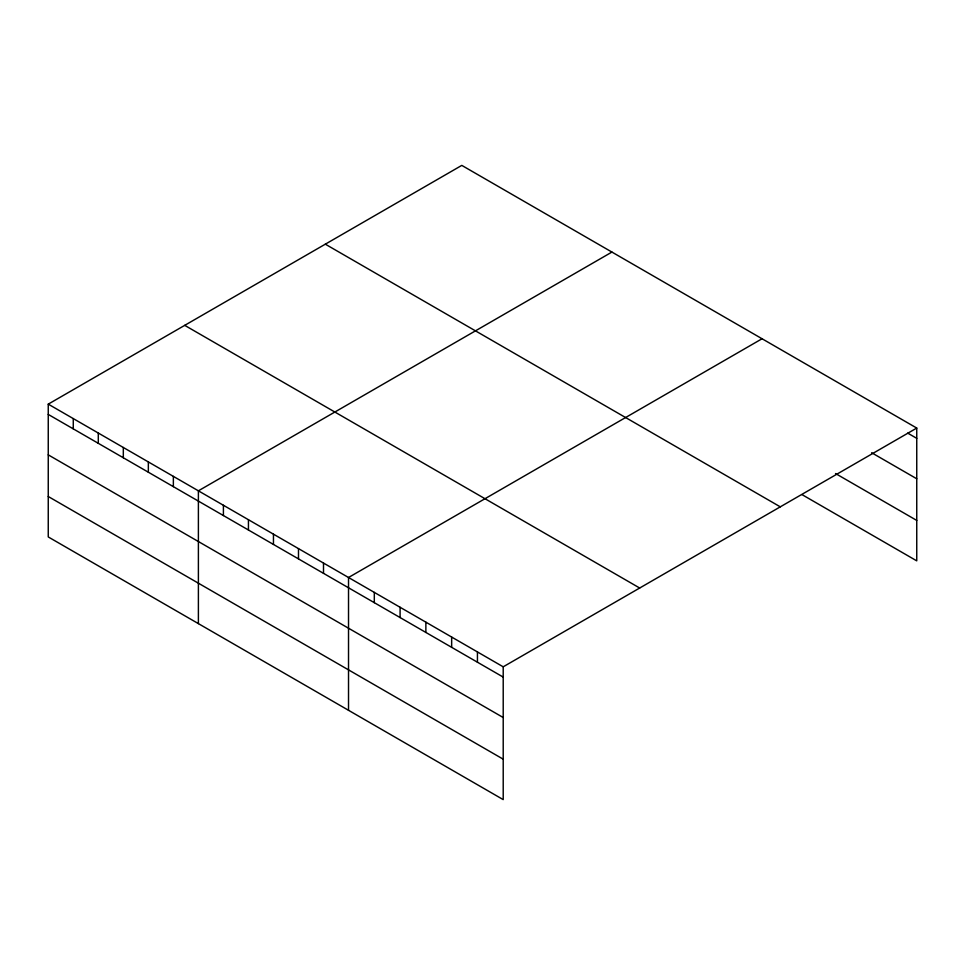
<?xml version="1.0" encoding="UTF-8"?>
<svg xmlns="http://www.w3.org/2000/svg" width="965" height="965" viewBox="0 0 965 965"><rect width="100%" height="100%" fill="white"/><g stroke="black" fill="none" stroke-linecap="round" stroke-linejoin="round"><path stroke-width="1.45" d="M503.211 717.526L503.211 666.815L48.25 404.142L48.25 536.938L503.211 799.611L503.211 717.526L48.25 454.853M802.024 494.623L916.75 560.858L916.75 428.062L461.789 165.389L48.25 404.142M611.919 252.07L198.392 490.823L198.392 623.619M762.061 338.751L348.522 577.504L348.522 710.3M503.211 666.815L916.75 428.062M907.727 433.128L916.75 438.339M871.636 452.73L916.75 478.773M835.533 473.538L916.75 520.424M325.314 244.169L780.287 506.842M184.713 325.35L639.686 588.023M48.25 414.419L503.211 677.092M48.25 496.505L503.211 759.178M477.434 651.93L477.434 662.207M451.656 637.045L451.656 647.322M425.867 622.16L425.867 632.437M400.089 607.274L400.089 617.552M374.311 592.389L374.311 602.667M323.504 563.053L323.504 573.343M298.487 548.603L298.487 558.892M273.457 534.164L273.457 544.441M248.439 519.713L248.439 530.002M223.41 505.262L223.41 515.551M173.362 476.372L173.362 486.662M148.345 461.921L148.345 472.211M123.315 447.483L123.315 457.76M98.297 433.032L98.297 443.321M73.268 418.581L73.268 428.87"/></g></svg>
